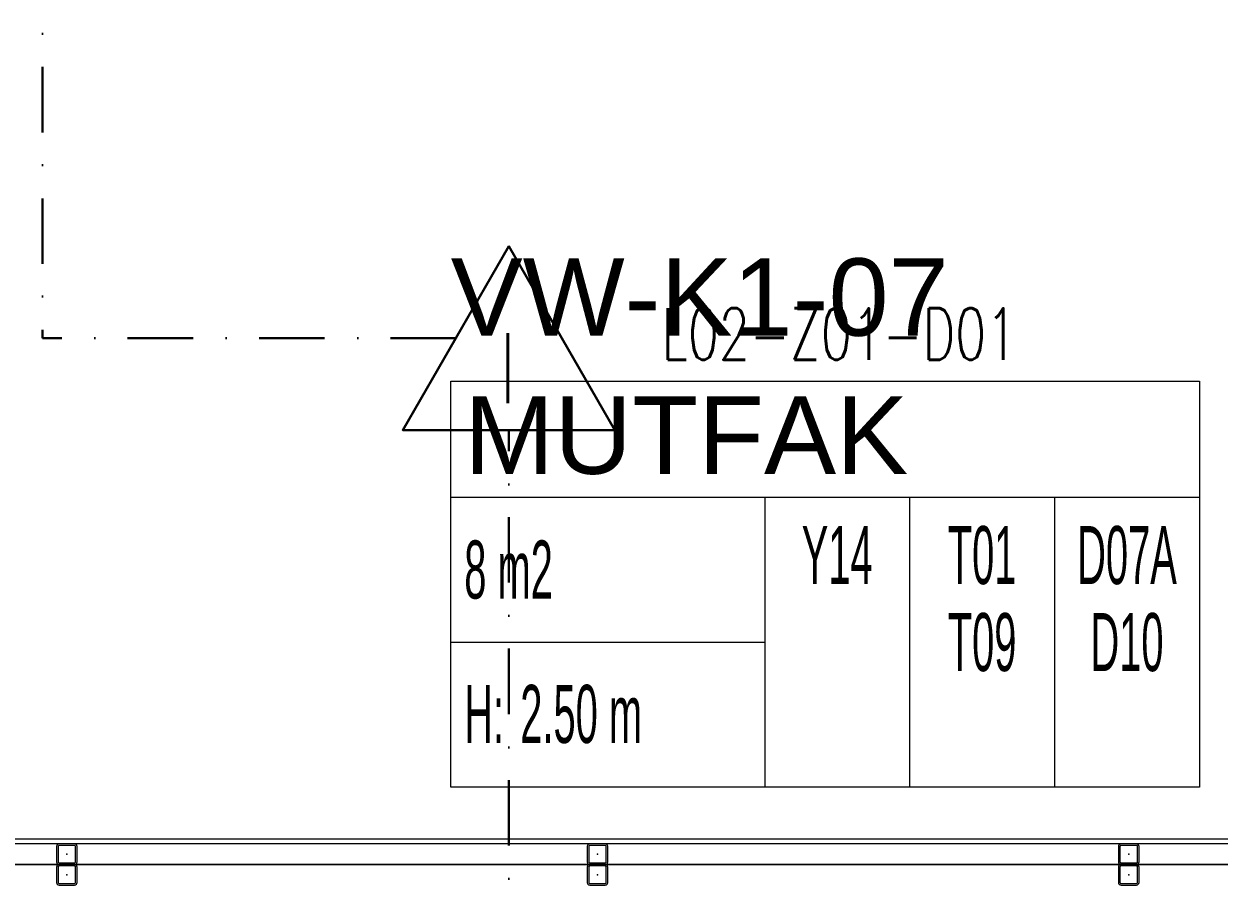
# Model space of a CAD drawing. Extents: x -3709 to 34975, y -230 to 8245.
# Drawn here: x 16920.2 to 17152.2, y 2870.5 to 3037.5 of the extents above; entities that cross this region are included whole.
import ezdxf
from ezdxf.enums import TextEntityAlignment as Align

# ---------------------------------------------------------------- set-up
doc = ezdxf.new("R2010")
doc.units = 0
doc.linetypes.add('DASHDOT', pattern=[25.4, 12.7, -6.35, 0, -6.35])
doc.layers.get('0').update_dxf_attribs({"color": 9, "lineweight": 9})
for name, color, linetype, lineweight in [('06D', 9, 'Continuous', 9), ('10', 9, 'Continuous', 9), ('11', 9, 'Continuous', 9), ('21_MAHAL', 9, 'Continuous', 9), ('33', 9, 'BATTING', 9), ('E-DEDEKTÖR NUMARALARI', 20, 'Continuous', 30), ('E-KABLO', 7, 'Continuous', 30), ('E-SABİT SICAKLIK DEDEKTÖRÜ', 7, 'Continuous', 30)]:
    doc.layers.add(name, color=color, linetype=linetype, lineweight=lineweight)
doc.styles.add('Arial', font='arial.ttf', dxfattribs={"height": 2.5})
doc.styles.add('E-YAZI', font='txttw.shx')
doc.styles.add('MuuM_TEXT-STANDART', font='ARIALN.TTF')
doc.linetypes.add('BATTING', pattern='A,0.0001,-0.1,[134,ltypeshp.shx,S=0.1,R=0,X=-0.1,Y=0],-0.2,[134,ltypeshp.shx,S=0.1,R=180,X=0.1,Y=0],-0.1', length=0.4001)

# ---------------------------------------------------------------- blocks, each defined once
blk = doc.blocks.new('Prf-40x40')
for points in [[(1.5, -2), (-1.5, -2, -0.414214), (-2, -1.5), (-2, 1.5, -0.414214), (-1.5, 2), (1.5, 2, -0.414214), (2, 1.5), (2, -1.5, -0.414214)], [(1.5, -1.7), (-1.5, -1.7, -0.414214), (-1.7, -1.5), (-1.7, 1.5, -0.414214), (-1.5, 1.7), (1.5, 1.7, -0.414214), (1.7, 1.5), (1.7, -1.5, -0.414214)]]:
    blk.add_lwpolyline(points, format="xyb", close=True)
blk.add_point((0, 0))
blk = doc.blocks.new('0_roomno2')
blk.add_lwpolyline([(19.375, -10.5), (0, -10.5), (0, 0), (19.375, 0)], close=True)
for points in [[(0, -3), (19.375, -3)], [(8.125, -3), (8.125, -10.5)], [(11.875, -3), (11.875, -10.5)], [(15.625, -3), (15.625, -10.5)], [(0, -6.75), (8.125, -6.75)]]:
    blk.add_lwpolyline(points)
at = {"style": 'MuuM_TEXT-STANDART', "width": 0.6}
blk.add_text('H:', height=1.5, dxfattribs=at).set_placement((0.35, -8.608), align=Align.MIDDLE_LEFT)
at = {"style": 'Arial'}
blk.add_attdef('ODANO', (0, 1.17), '', height=2, dxfattribs=at)
blk.add_attdef('MEKANADI', text='', height=2, dxfattribs=at).set_placement((0.35, -3), align=Align.BOTTOM_LEFT)
at = {"style": 'MuuM_TEXT-STANDART', "width": 0.6}
for tag, p in [('YER01', (10, -4.5)), ('TAVAN01', (13.75, -4.5)), ('DUVAR01', (17.5, -4.5)), ('YER02', (10, -6.75)), ('TAVAN02', (13.75, -6.75)), ('DUVAR02', (17.5, -6.75)), ('YER03', (10, -9)), ('TAVAN03', (13.75, -9)), ('DUVAR03', (17.5, -9))]:
    blk.add_attdef(tag, text='', height=1.5, dxfattribs=at).set_placement(p, align=Align.MIDDLE_CENTER)
for tag, p in [('M2', (0.35, -4.875)), ('TEMIZTAVANYUKSEKLIGI', (1.8, -8.608))]:
    blk.add_attdef(tag, text='', height=1.5, dxfattribs=at).set_placement(p, align=Align.MIDDLE_LEFT)
blk = doc.blocks.new('100_SABİT SICAKLIK DEDEKTÖRÜ 085')
at = {"layer": 'E-SABİT SICAKLIK DEDEKTÖRÜ', "color": 4}
blk.add_lwpolyline([(2.059, 0), (0, 3.566), (-2.059, 0)], close=True, dxfattribs=at)
at = {"layer": 'E-SABİT SICAKLIK DEDEKTÖRÜ', "color": 3, "style": 'E-YAZI'}
blk.add_text('I', height=1.36, dxfattribs=at).set_placement((-0.022, 1.201), align=Align.MIDDLE)

msp = doc.modelspace()

# ---------------------------------------------------------------- linework, layer by layer
at = {"layer": '06D'}
msp.add_lwpolyline([(17297.31, 2874.5), (16824.34, 2874.5)], dxfattribs=at)
at = {"layer": '11'}
msp.add_lwpolyline([(16820.84, 2878.5), (16820.84, 2879.5), (17300.81, 2879.5), (17300.81, 2878.5)], close=True, dxfattribs=at)
at = {"layer": '33', "ltscale": 0.3}
msp.add_lwpolyline([(16820.94, 2874.5), (17300.81, 2874.5)], dxfattribs=at)
at = {"layer": 'E-KABLO', "color": 6, "linetype": 'DASHDOT'}
for p, q in [((16923.83, 3258.66), (16923.83, 2976.55)), ((17004.05, 2976.55), (16923.83, 2976.55)), ((17014.34, 2623.16), (17014.34, 2958.73))]:
    msp.add_line(p, q, dxfattribs=at)

# ---------------------------------------------------------------- block references
at = {"layer": '10', "xscale": -1}
for p in [(16928.56, 2876.5), (17031.54, 2876.5), (17134.64, 2876.5), (16928.56, 2872.5), (17031.54, 2872.5), (17134.64, 2872.5)]:
    msp.add_blockref('Prf-40x40', p, dxfattribs=at)
at = {"layer": '21_MAHAL'}
ref = msp.add_blockref('0_roomno2', (17003.05, 2968.25), dxfattribs=dict(at, xscale=7.5, yscale=7.5, zscale=7.5))
ref.add_attrib('ODANO', 'VW-K1-07', (17003.05, 2977.03), dxfattribs={"layer": '0', "height": 15, "style": 'Arial'})
ref.add_attrib('MEKANADI', 'MUTFAK', dxfattribs={"layer": '0', "height": 15, "style": 'Arial'}).set_placement((17005.68, 2945.75), align=Align.BOTTOM_LEFT)
ref.add_attrib('M2', '8 m2', dxfattribs={"layer": '0', "height": 11.25, "style": 'MuuM_TEXT-STANDART', "width": 0.6}).set_placement((17005.68, 2931.69), align=Align.MIDDLE_LEFT)
ref.add_attrib('TEMIZTAVANYUKSEKLIGI', '2.50 m', dxfattribs={"layer": '0', "height": 11.25, "style": 'MuuM_TEXT-STANDART', "width": 0.6}).set_placement((17016.55, 2903.69), align=Align.MIDDLE_LEFT)
ref.add_attrib('YER01', 'Y14', dxfattribs={"layer": '0', "height": 11.25, "style": 'MuuM_TEXT-STANDART', "width": 0.6}).set_placement((17078.05, 2934.5), align=Align.MIDDLE_CENTER)
ref.add_attrib('TAVAN01', 'T01', dxfattribs={"layer": '0', "height": 11.25, "style": 'MuuM_TEXT-STANDART', "width": 0.6}).set_placement((17106.18, 2934.5), align=Align.MIDDLE_CENTER)
ref.add_attrib('DUVAR01', 'D07A', dxfattribs={"layer": '0', "height": 11.25, "style": 'MuuM_TEXT-STANDART', "width": 0.6}).set_placement((17134.3, 2934.5), align=Align.MIDDLE_CENTER)
ref.add_attrib('TAVAN02', 'T09', dxfattribs={"layer": '0', "height": 11.25, "style": 'MuuM_TEXT-STANDART', "width": 0.6}).set_placement((17106.18, 2917.63), align=Align.MIDDLE_CENTER)
ref.add_attrib('DUVAR02', 'D10', dxfattribs={"layer": '0', "height": 11.25, "style": 'MuuM_TEXT-STANDART', "width": 0.6}).set_placement((17134.3, 2917.63), align=Align.MIDDLE_CENTER)
at = {"layer": 'E-SABİT SICAKLIK DEDEKTÖRÜ', "xscale": 10, "yscale": 10, "zscale": 10}
msp.add_blockref('100_SABİT SICAKLIK DEDEKTÖRÜ 085', (17014.34, 2958.73), dxfattribs=at)

# ---------------------------------------------------------------- texts
at = {"layer": 'E-DEDEKTÖR NUMARALARI', "style": 'E-YAZI', "width": 0.7}
msp.add_text('L02-Z01-D01', height=10, dxfattribs=at).set_placement((17043.97, 2972.37))

doc.saveas('drawing.dxf')
